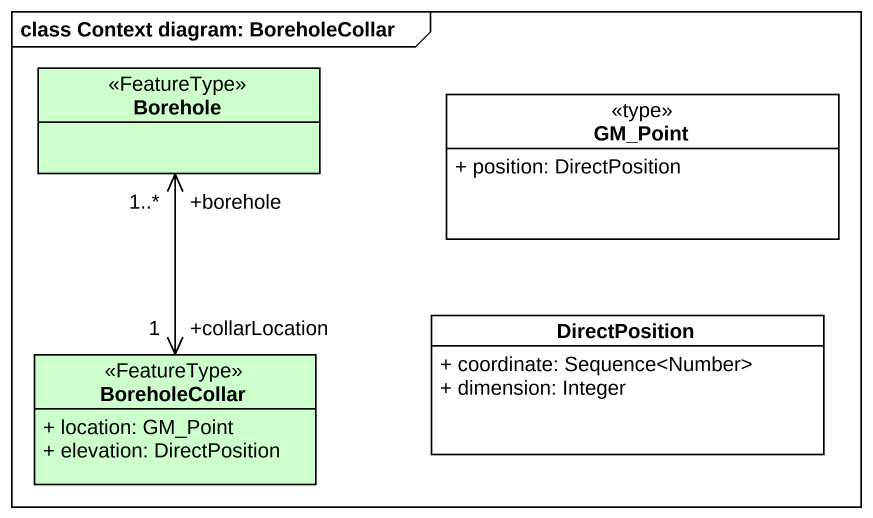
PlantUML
@startuml
mainframe class Context diagram: BoreholeCollar
hide circle
hide empty members
skinparam classAttributeIconSize 0
class Borehole <<FeatureType>> #CCFFCC
class GM_Point <<type>> {
  + position: DirectPosition
}
class BoreholeCollar <<FeatureType>> #CCFFCC {
  + location: GM_Point
  + elevation: DirectPosition
}
class DirectPosition {
  + coordinate: Sequence<Number>
  + dimension: Integer
}
BoreholeCollar "+collarLocation\n1" <-up-> "+borehole\n1..*" Borehole
@enduml
